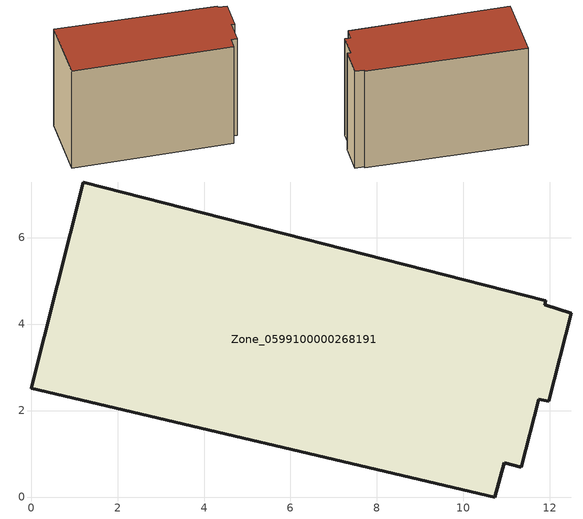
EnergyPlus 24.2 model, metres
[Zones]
Zone_0599100000268191
 floor ground (C_G): 11.74,2.26 11.34,0.69 10.94,0.79 10.72,0 0,2.51 1.21,7.29 11.9,4.54 11.88,4.44 12.5,4.25 11.97,2.21 z0
 wall outside (C_F): 1.21,7.29 0,2.51 10.72,0 10.94,0.79 11.34,0.69 11.74,2.26 11.97,2.21 12.5,4.25 11.88,4.44 11.9,4.54 1.21,7.29 z0:7.79
 roof outside (C_R): 11.34,0.69 11.74,2.26 11.97,2.21 12.5,4.25 11.88,4.44 11.9,4.54 1.21,7.29 0,2.51 10.72,0 10.94,0.79 z7.79
[BUILDING]
Pand.0599100000268191: North Axis=0; Terrain=City; Loads Convergence Tolerance Value=0.04; Temperature Convergence Tolerance Value=0.4; Solar Distribution=FullExterior; Maximum Number of Warmup Days=25; Minimum Number of Warmup Days=1
[Site:Location]
Rotterdam.The.Hague.AP_ZH_NLD Design_Conditions: Latitude=51.96; Longitude=4.45; Time Zone=1; Elevation=-4.5
[SITE:GROUNDTEMPERATURE:BUILDINGSURFACE]
18, 18, 18, 18, 18, 18, 18, 18, 18, 18, 18, 18
[MATERIAL] Thermal Absorptance=0.9; Solar Absorptance=0.7; Visible Absorptance=0.7
Name | Roughness | Thickness | Conductivity | Density | Specific Heat
G.TC.1946 | MediumSmooth | 0.15 | 1 | 540 | 1210
F.TC.1946 | Rough | 0.3 | 0.857143 | 1920 | 840
R.TC.1946 | MediumRough | 0.2 | 0.909091 | 1500 | 1000
[CONSTRUCTION]
C_G: G.TC.1946
C_F: F.TC.1946
C_R: R.TC.1946
[ZONE]
Zone_0599100000268191: Type=1; Multiplier=1; Ceiling Height=Autocalculate; Volume=Autocalculate; Floor Area=autocalculate; Part of Total Floor Area=Yes
[ZONEINFILTRATION:DESIGNFLOWRATE]
Infil_Zone_0599100000268191: Zone or ZoneList or Space or SpaceList=Zone_0599100000268191; Schedule=AlwaysOn; Design Flow Rate Calculation Method=Flow/Area; Flow Rate per Floor Area=0.003; Constant Term Coefficient=1; Temperature Term Coefficient=0; Velocity Term Coefficient=0; Velocity Squared Term Coefficient=0
[HVACTEMPLATE:ZONE:IDEALLOADSAIRSYSTEM]
Zone_0599100000268191: Maximum Heating Supply Air Temperature=50; Minimum Cooling Supply Air Temperature=13; Maximum Heating Supply Air Humidity Ratio=0.0156; Minimum Cooling Supply Air Humidity Ratio=0.0077; Heating Limit=NoLimit; Cooling Limit=NoLimit; Dehumidification Control Type=ConstantSensibleHeatRatio; Cooling Sensible Heat Ratio=0.7; Dehumidification Setpoint=60; Humidification Control Type=None; Humidification Setpoint=30; Outdoor Air Method=None; Outdoor Air Flow Rate per Person=0.00944; Outdoor Air Flow Rate per Zone Floor Area=0; Outdoor Air Flow Rate per Zone=0; Demand Controlled Ventilation Type=None; Outdoor Air Economizer Type=NoEconomizer; Heat Recovery Type=None; Sensible Heat Recovery Effectiveness=0.7; Latent Heat Recovery Effectiveness=0.65
[ZONECONTROL:THERMOSTAT]
ThermostatControl_Zone_0599100000268191: Zone or ZoneList=Zone_0599100000268191; Control Type Schedule=DualSetpointControlType; Control 1=Thermostat_Zone_0599100000268191; Temperature Difference Between Cutout And Setpoint=0
[THERMOSTATSETPOINT:DUALSETPOINT]
Thermostat_Zone_0599100000268191: Heating Setpoint Temperature Schedule=HeatingSetpoint_Zone_0599100000268191; Cooling Setpoint Temperature Schedule=CoolingSetpoint_Zone_0599100000268191
[SCHEDULE:COMPACT]
HeatingSetpoint_Zone_0599100000268191: Through: 12/31, For: AllDays, Until: 24:00, 21
CoolingSetpoint_Zone_0599100000268191: Through: 12/31, For: AllDays, Until: 24:00, 24
DualSetpointControlType: Through: 12/31, For: AllDays, Until: 24:00, 4
AlwaysOn: Through: 12/31, For: AllDays, Until: 24:00, 1
